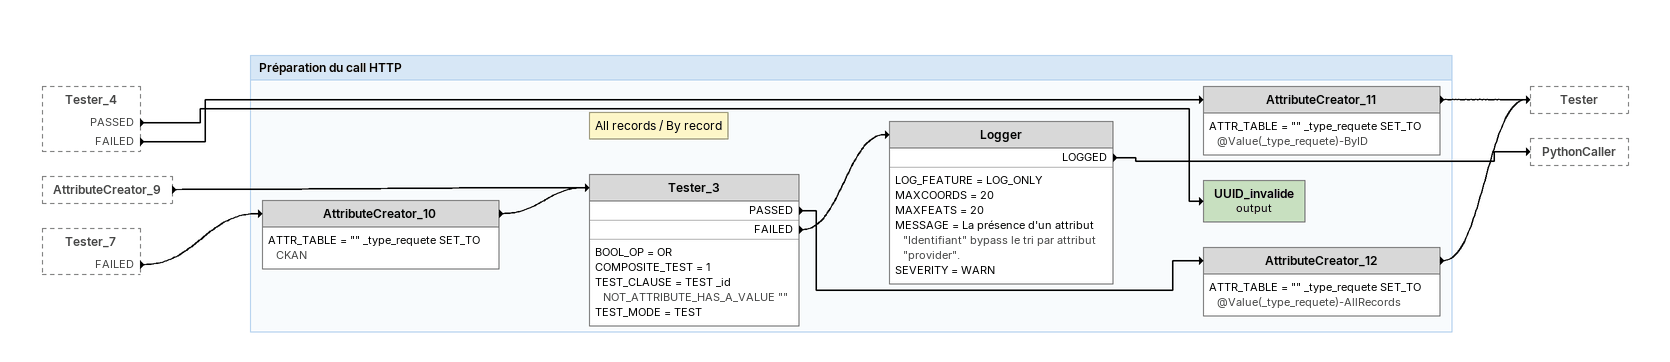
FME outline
Tester_4 [outside]
    PASSED -> UUID_invalide (output)
    FAILED -> AttributeCreator_11
AttributeCreator_9 [outside]
    -> Tester_3
Tester_7 [outside]
    FAILED -> AttributeCreator_10

Bookmark: Préparation du call HTTP
AttributeCreator_10
    ATTR_TABLE = "" _type_requete SET_TO CKAN
    -> Tester_3
Note: All records / By record
Tester_3
    BOOL_OP = OR
    COMPOSITE_TEST = 1
    TEST_CLAUSE = TEST _id NOT_ATTRIBUTE_HAS_A_VALUE ""
    TEST_MODE = TEST
    PASSED -> AttributeCreator_12
    FAILED -> Logger
Logger
    LOG_FEATURE = LOG_ONLY
    MAXCOORDS = 20
    MAXFEATS = 20
    MESSAGE = La présence d'un attribut "Identifiant" bypass le tri par attribut "provider".
    SEVERITY = WARN
    LOGGED -> PythonCaller
AttributeCreator_11
    ATTR_TABLE = "" _type_requete SET_TO @Value(_type_requete)-ByID
    -> Tester
UUID_invalide (output)
AttributeCreator_12
    ATTR_TABLE = "" _type_requete SET_TO @Value(_type_requete)-AllRecords
    -> Tester
